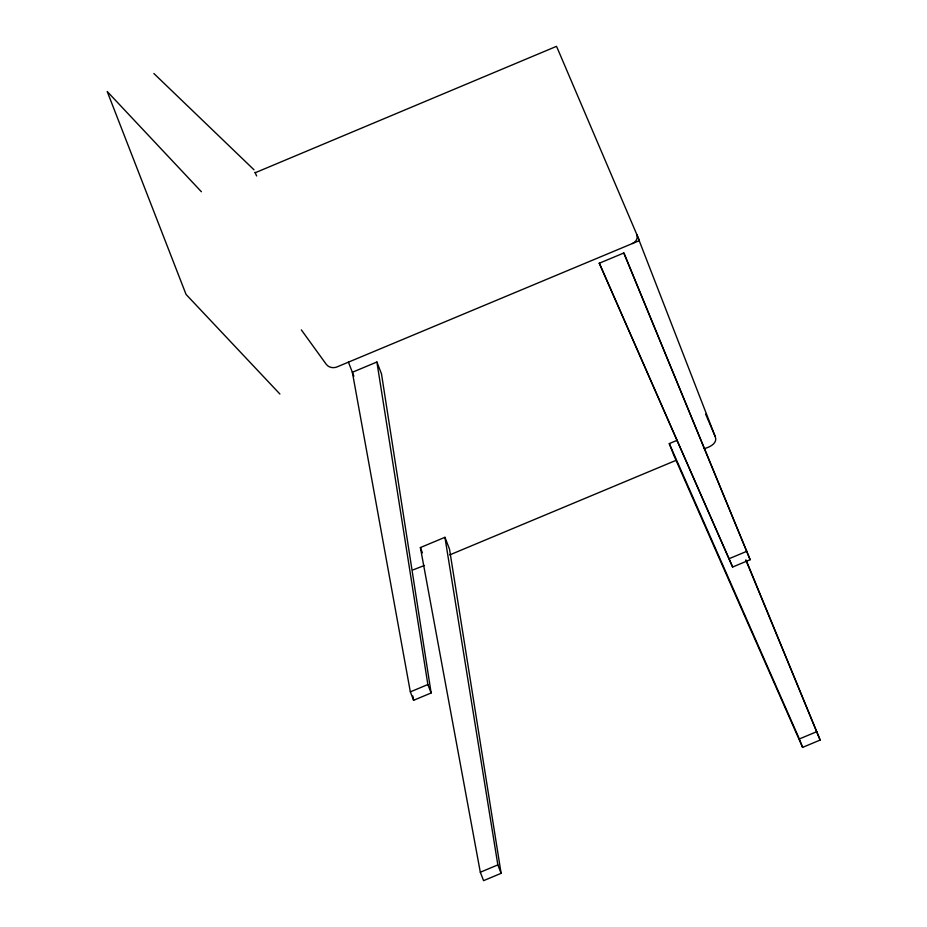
<?xml version="1.0" encoding="UTF-8"?>
<svg xmlns="http://www.w3.org/2000/svg" width="927" height="927" viewBox="0 0 927 927"><rect width="100%" height="100%" fill="white"/><g stroke="black" fill="none" stroke-linecap="round" stroke-linejoin="round"><path stroke-width="1.39" d="M255.157 172.77L556.49 46.35L558.112 49.988L639.41 240.603L337.915 366.547C334.137 368.517 328.865 367.903 326.258 364.311L301.333 329.873M599.306 263.233L623.848 252.978L750.152 559.711L732.631 567.034L599.306 263.233L732.631 567.034M376.895 362.017L352.364 372.272L410.337 691.866L413.604 700.291L431.136 692.979L381.484 373.813L376.895 362.017L427.857 684.543L431.136 692.979M420.383 547.567L444.925 537.312L449.502 549.108L501.113 873.327L483.581 880.65L480.313 872.226L420.383 547.567L422.422 552.805M746.247 560.418L820.14 740.059L802.608 747.382L673.871 455.389L669.294 443.593L677.046 440.348M424.404 565.47L413.199 569.827M449.722 554.902L676.246 460.267M704.23 448.587C709.294 447.417 717.869 443.43 715.285 436.721L636.791 234.45A7.601 6.686 -21.2 0 1 632.399 243.534M410.337 691.866L427.857 684.543M729.352 558.599L746.884 551.275M480.313 872.226L497.845 864.903L444.925 537.312M802.608 747.382L799.341 738.958L816.872 731.635M153.87 73.5L253.986 169.78M201.402 191.75L107.196 91.483L186.049 294.415L279.896 394.021M254.995 172.295L256.617 175.933M669.294 443.593L799.341 738.958M705.656 414.16L715.285 436.721M750.152 559.711L623.848 252.978M745.783 559.908L820.14 740.059M348.436 362.156L353.882 376.2M497.845 864.903L501.113 873.327M412.839 696.026L413.604 700.291"/></g></svg>
